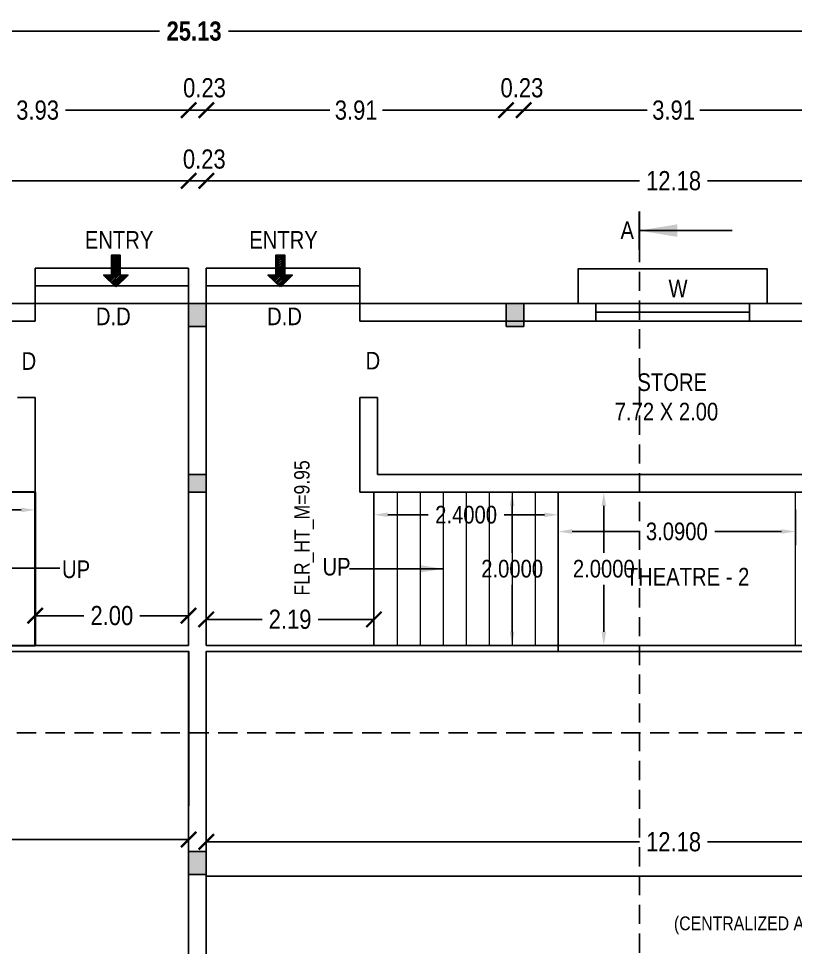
# Model space of a CAD drawing. Header units: metres. Extents: x 484 to 18344, y 10 to 2071.
# Drawn here: x 1580.84 to 1590.96, y 60.5 to 72.6 of the extents above; entities that cross this region are included whole.
import ezdxf
from ezdxf.enums import TextEntityAlignment as Align
from ezdxf.lldxf.tags import DXFTag

# ---------------------------------------------------------------- set-up
doc = ezdxf.new("R2010")
doc.units = ezdxf.units.M
doc.header["$MEASUREMENT"] = 0
doc.linetypes.add('HIDDEN', pattern=[0.375, 0.25, -0.125])
for name, color, linetype in [('0 @ 1 (1)', 7, 'Continuous'), ('0 @ 1 (2)', 7, 'Continuous'), ('BLK_1_FLR_0_CARPET_AREA', 10, 'Continuous'), ('BLK_1_FLR_0_STAIR_1', 1, 'Continuous'), ('BLK_1_FLR_0_STAIR_2', 1, 'Continuous')]:
    doc.layers.add(name, color=color, linetype=linetype)
doc.layers.add('BLK_1_FLR_0_BLT_UP_AREA', color=1, linetype='Continuous', plot=False)
for name, color, linetype, lineweight in [('BLK_1_FLR_0_STAIR_1_FLIGHT_2', 1, 'Continuous', 0), ('BLK_1_FLR_0_STAIR_2_FLIGHT_1', 1, 'Continuous', 0), ('BLK_1_FLR_0_STAIR_2_LANDING_2', 7, 'Continuous', 0)]:
    doc.layers.add(name, color=color, linetype=linetype, lineweight=lineweight)
doc.styles.add('2', font='swissc.ttf', dxfattribs={"height": 0.23})
doc.styles.add('CODE', font='swissc.ttf', dxfattribs={"height": 0.25})
doc.styles.get("Standard").update_dxf_attribs({"font": 'swissc.ttf', "height": 0.23})
tags = doc.linetypes.add('00$1$HIDDEN', pattern=[0.375, 0.25, -0.125]).pattern_tags.tags
tags[6:7] = [DXFTag(74, 4), DXFTag(75, 0), DXFTag(340, '0'), DXFTag(46, 1.0), DXFTag(50, 0.0), DXFTag(44, 0.0), DXFTag(45, 0.0)]
tags[4:5] = [DXFTag(74, 4), DXFTag(75, 0), DXFTag(340, '0'), DXFTag(46, 1.0), DXFTag(50, 0.0), DXFTag(44, 0.0), DXFTag(45, 0.0)]
doc.dimstyles.new('OUTER', dxfattribs={"dimscale": 0, "dimtxt": 0.3, "dimasz": 0.18, "dimexe": 0.18, "dimexo": 0.0625, "dimgap": 0.09, "dimtad": 0, "dimzin": 0, "dimdsep": 46, "dimtxsty": 'CODE', "dimcen": 0.09, "dimse1": 1, "dimse2": 1, "dimclrd": 8, "dimclrt": 1, "dimadec": 0, "dimazin": 0, "dimtfac": 1, "dimtofl": 0, "dimtmove": 0, "dimatfit": 3, "dimfxl": 0, "dimtolj": 1, "dimtzin": 0, "dimarcsym": 0})
doc.dimstyles.new('STANDARD$0', dxfattribs={"dimtxt": 7, "dimasz": 3, "dimexe": 3, "dimexo": 1, "dimgap": 1.5, "dimtad": 1, "dimdec": 1, "dimzin": 1, "dimdsep": 46, "dimlunit": 4, "dimtxsty": 'Standard', "dimblk": 'OBLIQUE', "dimcen": 0.09375, "dimdle": 1, "dimclrd": 8, "dimclre": 8, "dimclrt": 7, "dimadec": 1, "dimazin": 0, "dimtfac": 1, "dimtdec": 1, "dimtix": 1, "dimtmove": 2, "dimatfit": 3, "dimldrblk": 'ARCHTICK', "dimfxl": 0, "dimfrac": 2, "dimtolj": 1, "dimtzin": 0, "dimarcsym": 0})

# ---------------------------------------------------------------- blocks, each defined once
blk = doc.blocks.new('_ArchTick')
at = {"const_width": 0.15}
blk.add_lwpolyline([(-0.5, -0.5), (0.5, 0.5)], dxfattribs=at)
blk = doc.blocks.new('*D138')
at = {"color": 0, "lineweight": -2}
for p, q in [((1581.053, 64.82), (1581.689, 64.82)), ((1583.053, 64.82), (1582.417, 64.82))]:
    blk.add_line(p, q, dxfattribs=at)
at = {"color": 0, "lineweight": -2, "xscale": 0.2, "yscale": 0.2, "zscale": 0.2, "rotation": 180}
blk.add_blockref('_ArchTick', (1581.053, 64.82), dxfattribs=at)
at = {"color": 0, "lineweight": -2, "xscale": 0.2, "yscale": 0.2, "zscale": 0.2}
blk.add_blockref('_ArchTick', (1583.053, 64.82), dxfattribs=at)
at = {"color": 0, "lineweight": -2, "insert": (1582.053, 64.82), "char_height": 0.25, "attachment_point": 5, "style": 'CODE'}
blk.add_mtext('\\A1;2.00', dxfattribs=at)
blk = doc.blocks.new('*D140')
at = {"color": 0, "lineweight": -2}
for p, q in [((1583.283, 61.872), (1588.928, 61.872)), ((1595.459, 61.872), (1589.813, 61.872))]:
    blk.add_line(p, q, dxfattribs=at)
at = {"color": 0, "lineweight": -2, "xscale": 0.2, "yscale": 0.2, "zscale": 0.2, "rotation": 180}
blk.add_blockref('_ArchTick', (1583.283, 61.872), dxfattribs=at)
at = {"color": 0, "lineweight": -2, "xscale": 0.2, "yscale": 0.2, "zscale": 0.2}
blk.add_blockref('_ArchTick', (1595.459, 61.872), dxfattribs=at)
at = {"color": 0, "lineweight": -2, "insert": (1589.371, 61.872), "char_height": 0.25, "attachment_point": 5, "style": 'CODE'}
blk.add_mtext('\\A1;12.18', dxfattribs=at)
blk = doc.blocks.new('*D141')
at = {"color": 0, "lineweight": -2}
for p, q in [((1570.789, 61.903), (1576.477, 61.903)), ((1583.053, 61.903), (1577.365, 61.903))]:
    blk.add_line(p, q, dxfattribs=at)
at = {"color": 0, "lineweight": -2, "xscale": 0.2, "yscale": 0.2, "zscale": 0.2, "rotation": 180}
blk.add_blockref('_ArchTick', (1570.789, 61.903), dxfattribs=at)
at = {"color": 0, "lineweight": -2, "xscale": 0.2, "yscale": 0.2, "zscale": 0.2}
blk.add_blockref('_ArchTick', (1583.053, 61.903), dxfattribs=at)
at = {"color": 0, "lineweight": -2, "insert": (1576.921, 61.903), "char_height": 0.25, "attachment_point": 5, "style": 'CODE'}
blk.add_mtext('\\A1;12.26', dxfattribs=at)
blk = doc.blocks.new('*D239')
at = {"color": 0, "lineweight": -2}
for p, q in [((1583.283, 64.772), (1584.011, 64.772)), ((1585.468, 64.772), (1584.74, 64.772))]:
    blk.add_line(p, q, dxfattribs=at)
at = {"color": 0, "lineweight": -2, "xscale": 0.2, "yscale": 0.2, "zscale": 0.2, "rotation": 180}
blk.add_blockref('_ArchTick', (1583.283, 64.772), dxfattribs=at)
at = {"color": 0, "lineweight": -2, "xscale": 0.2, "yscale": 0.2, "zscale": 0.2}
blk.add_blockref('_ArchTick', (1585.468, 64.772), dxfattribs=at)
at = {"color": 0, "lineweight": -2, "insert": (1584.375, 64.772), "char_height": 0.25, "attachment_point": 5, "style": 'CODE'}
blk.add_mtext('\\A1;2.19', dxfattribs=at)
blk = doc.blocks.new('*D41')
at = {"layer": 'BLK_1_FLR_0_STAIR_2_FLIGHT_1', "color": 0, "linetype": 'Continuous', "lineweight": -2}
for p, q in [((1587.33, 66.431), (1587.448, 66.431)), ((1587.268, 66.251), (1587.268, 65.639)), ((1587.268, 64.611), (1587.268, 65.222)), ((1587.33, 64.431), (1587.448, 64.431))]:
    blk.add_line(p, q, dxfattribs=at)
at = {"layer": 'BLK_1_FLR_0_STAIR_2_FLIGHT_1', "color": 0, "linetype": 'Continuous'}
for points in [[(1587.238, 66.251), (1587.298, 66.251), (1587.268, 66.431)], [(1587.238, 64.611), (1587.298, 64.611), (1587.268, 64.431)]]:
    blk.add_solid(points, dxfattribs=at)
at = {"layer": 'BLK_1_FLR_0_STAIR_2_FLIGHT_1', "color": 0, "linetype": 'Continuous', "insert": (1587.268, 65.431), "char_height": 0.23, "attachment_point": 5}
blk.add_mtext('\\A1;2.0000', dxfattribs=at)
blk = doc.blocks.new('*D116')
at = {"color": 0, "lineweight": -2}
for p, q in [((1570.789, 70.488), (1576.477, 70.488)), ((1583.053, 70.488), (1577.365, 70.488))]:
    blk.add_line(p, q, dxfattribs=at)
at = {"color": 0, "lineweight": -2, "xscale": 0.2, "yscale": 0.2, "zscale": 0.2, "rotation": 180}
blk.add_blockref('_ArchTick', (1570.789, 70.488), dxfattribs=at)
at = {"color": 0, "lineweight": -2, "xscale": 0.2, "yscale": 0.2, "zscale": 0.2}
blk.add_blockref('_ArchTick', (1583.053, 70.488), dxfattribs=at)
at = {"color": 0, "lineweight": -2, "insert": (1576.921, 70.488), "char_height": 0.25, "attachment_point": 5, "style": 'CODE'}
blk.add_mtext('\\A1;12.26', dxfattribs=at)
blk = doc.blocks.new('*D117')
at = {"color": 0, "lineweight": -2}
blk.add_line((1583.053, 70.488), (1583.283, 70.488), dxfattribs=at)
at = {"color": 0, "lineweight": -2, "xscale": 0.2, "yscale": 0.2, "zscale": 0.2, "rotation": 180}
blk.add_blockref('_ArchTick', (1583.053, 70.488), dxfattribs=at)
at = {"color": 0, "lineweight": -2, "xscale": 0.2, "yscale": 0.2, "zscale": 0.2}
blk.add_blockref('_ArchTick', (1583.283, 70.488), dxfattribs=at)
at = {"color": 0, "lineweight": -2, "insert": (1583.257, 70.77), "char_height": 0.25, "attachment_point": 5, "style": 'CODE'}
blk.add_mtext('\\A1;0.23', dxfattribs=at)
blk = doc.blocks.new('*D118')
at = {"color": 0, "lineweight": -2}
for p, q in [((1583.283, 70.488), (1588.928, 70.488)), ((1595.459, 70.488), (1589.813, 70.488))]:
    blk.add_line(p, q, dxfattribs=at)
at = {"color": 0, "lineweight": -2, "xscale": 0.2, "yscale": 0.2, "zscale": 0.2, "rotation": 180}
blk.add_blockref('_ArchTick', (1583.283, 70.488), dxfattribs=at)
at = {"color": 0, "lineweight": -2, "xscale": 0.2, "yscale": 0.2, "zscale": 0.2}
blk.add_blockref('_ArchTick', (1595.459, 70.488), dxfattribs=at)
at = {"color": 0, "lineweight": -2, "insert": (1589.371, 70.488), "char_height": 0.25, "attachment_point": 5, "style": 'CODE'}
blk.add_mtext('\\A1;12.18', dxfattribs=at)
blk = doc.blocks.new('*D125')
at = {"color": 0, "lineweight": -2}
for p, q in [((1579.118, 71.408), (1580.72, 71.408)), ((1583.053, 71.408), (1581.451, 71.408))]:
    blk.add_line(p, q, dxfattribs=at)
at = {"color": 0, "lineweight": -2, "xscale": 0.2, "yscale": 0.2, "zscale": 0.2, "rotation": 180}
blk.add_blockref('_ArchTick', (1579.118, 71.408), dxfattribs=at)
at = {"color": 0, "lineweight": -2, "xscale": 0.2, "yscale": 0.2, "zscale": 0.2}
blk.add_blockref('_ArchTick', (1583.053, 71.408), dxfattribs=at)
at = {"color": 0, "lineweight": -2, "insert": (1581.086, 71.408), "char_height": 0.25, "attachment_point": 5, "style": 'CODE'}
blk.add_mtext('\\A1;3.93', dxfattribs=at)
blk = doc.blocks.new('*D126')
at = {"color": 0, "lineweight": -2}
blk.add_line((1583.053, 71.408), (1583.283, 71.408), dxfattribs=at)
at = {"color": 0, "lineweight": -2, "xscale": 0.2, "yscale": 0.2, "zscale": 0.2, "rotation": 180}
blk.add_blockref('_ArchTick', (1583.053, 71.408), dxfattribs=at)
at = {"color": 0, "lineweight": -2, "xscale": 0.2, "yscale": 0.2, "zscale": 0.2}
blk.add_blockref('_ArchTick', (1583.283, 71.408), dxfattribs=at)
at = {"color": 0, "lineweight": -2, "insert": (1583.26, 71.699), "char_height": 0.25, "attachment_point": 5, "style": 'CODE'}
blk.add_mtext('\\A1;0.23', dxfattribs=at)
blk = doc.blocks.new('*D127')
at = {"color": 0, "lineweight": -2}
for p, q in [((1583.283, 71.408), (1584.893, 71.408)), ((1587.188, 71.408), (1585.579, 71.408))]:
    blk.add_line(p, q, dxfattribs=at)
at = {"color": 0, "lineweight": -2, "xscale": 0.2, "yscale": 0.2, "zscale": 0.2, "rotation": 180}
blk.add_blockref('_ArchTick', (1583.283, 71.408), dxfattribs=at)
at = {"color": 0, "lineweight": -2, "xscale": 0.2, "yscale": 0.2, "zscale": 0.2}
blk.add_blockref('_ArchTick', (1587.188, 71.408), dxfattribs=at)
at = {"color": 0, "lineweight": -2, "insert": (1585.236, 71.408), "char_height": 0.25, "attachment_point": 5, "style": 'CODE'}
blk.add_mtext('\\A1;3.91', dxfattribs=at)
blk = doc.blocks.new('*D128')
at = {"color": 0, "lineweight": -2}
blk.add_line((1587.188, 71.408), (1587.418, 71.408), dxfattribs=at)
at = {"color": 0, "lineweight": -2, "xscale": 0.2, "yscale": 0.2, "zscale": 0.2, "rotation": 180}
blk.add_blockref('_ArchTick', (1587.188, 71.408), dxfattribs=at)
at = {"color": 0, "lineweight": -2, "xscale": 0.2, "yscale": 0.2, "zscale": 0.2}
blk.add_blockref('_ArchTick', (1587.418, 71.408), dxfattribs=at)
at = {"color": 0, "lineweight": -2, "insert": (1587.395, 71.699), "char_height": 0.25, "attachment_point": 5, "style": 'CODE'}
blk.add_mtext('\\A1;0.23', dxfattribs=at)
blk = doc.blocks.new('*D129')
at = {"color": 0, "lineweight": -2}
for p, q in [((1587.418, 71.408), (1589.028, 71.408)), ((1591.323, 71.408), (1589.714, 71.408))]:
    blk.add_line(p, q, dxfattribs=at)
at = {"color": 0, "lineweight": -2, "xscale": 0.2, "yscale": 0.2, "zscale": 0.2, "rotation": 180}
blk.add_blockref('_ArchTick', (1587.418, 71.408), dxfattribs=at)
at = {"color": 0, "lineweight": -2, "xscale": 0.2, "yscale": 0.2, "zscale": 0.2}
blk.add_blockref('_ArchTick', (1591.323, 71.408), dxfattribs=at)
at = {"color": 0, "lineweight": -2, "insert": (1589.371, 71.408), "char_height": 0.25, "attachment_point": 5, "style": 'CODE'}
blk.add_mtext('\\A1;3.91', dxfattribs=at)
blk = doc.blocks.new('*D99')
at = {"color": 0, "lineweight": -2}
for p, q in [((1570.559, 72.438), (1582.673, 72.438)), ((1595.689, 72.438), (1583.574, 72.438))]:
    blk.add_line(p, q, dxfattribs=at)
at = {"color": 0, "lineweight": -2, "xscale": 0.2, "yscale": 0.2, "zscale": 0.2, "rotation": 180}
blk.add_blockref('_ArchTick', (1570.559, 72.438), dxfattribs=at)
at = {"color": 0, "lineweight": -2, "xscale": 0.2, "yscale": 0.2, "zscale": 0.2}
blk.add_blockref('_ArchTick', (1595.689, 72.438), dxfattribs=at)
at = {"color": 0, "lineweight": -2, "insert": (1583.124, 72.438), "char_height": 0.25, "attachment_point": 5, "style": 'CODE'}
blk.add_mtext('\\A1;{\\fSwis721 Cn BT|b1|i0|c0|p34;25.13}', dxfattribs=at)
blk = doc.blocks.new('*D49')
at = {"layer": 'BLK_1_FLR_0_STAIR_1_FLIGHT_2', "color": 0, "linetype": 'Continuous', "lineweight": -2}
for p, q in [((1578.353, 66.192), (1578.353, 66.018)), ((1581.053, 66.192), (1581.053, 66.018))]:
    blk.add_line(p, q, dxfattribs=at)
at = {"layer": 'BLK_1_FLR_0_STAIR_1_FLIGHT_2', "color": 0, "lineweight": -2}
for p, q in [((1578.533, 66.198), (1579.208, 66.198)), ((1580.873, 66.198), (1580.198, 66.198))]:
    blk.add_line(p, q, dxfattribs=at)
at = {"layer": 'BLK_1_FLR_0_STAIR_1_FLIGHT_2', "color": 0, "linetype": 'Continuous'}
for points in [[(1578.533, 66.228), (1578.533, 66.168), (1578.353, 66.198)], [(1580.873, 66.228), (1580.873, 66.168), (1581.053, 66.198)]]:
    blk.add_solid(points, dxfattribs=at)
at = {"layer": 'BLK_1_FLR_0_STAIR_1_FLIGHT_2', "color": 0, "linetype": 'Continuous', "insert": (1579.703, 66.198), "char_height": 0.23, "attachment_point": 5}
blk.add_mtext('\\A1;2.7000', dxfattribs=at)
blk = doc.blocks.new('*D51')
at = {"layer": 'BLK_1_FLR_0_STAIR_2_FLIGHT_1', "color": 0, "linetype": 'Continuous', "lineweight": -2}
for p, q in [((1585.468, 66.174), (1585.468, 65.955)), ((1587.868, 66.174), (1587.868, 65.955))]:
    blk.add_line(p, q, dxfattribs=at)
at = {"layer": 'BLK_1_FLR_0_STAIR_2_FLIGHT_1', "color": 0, "lineweight": -2}
for p, q in [((1585.648, 66.135), (1586.173, 66.135)), ((1587.688, 66.135), (1587.163, 66.135))]:
    blk.add_line(p, q, dxfattribs=at)
at = {"layer": 'BLK_1_FLR_0_STAIR_2_FLIGHT_1', "color": 0, "linetype": 'Continuous'}
for points in [[(1585.648, 66.165), (1585.648, 66.105), (1585.468, 66.135)], [(1587.688, 66.165), (1587.688, 66.105), (1587.868, 66.135)]]:
    blk.add_solid(points, dxfattribs=at)
at = {"layer": 'BLK_1_FLR_0_STAIR_2_FLIGHT_1', "color": 0, "linetype": 'Continuous', "insert": (1586.668, 66.135), "char_height": 0.23, "attachment_point": 5}
blk.add_mtext('\\A1;2.4000', dxfattribs=at)
blk = doc.blocks.new('*D59')
at = {"layer": 'BLK_1_FLR_0_STAIR_2_LANDING_2', "color": 0, "linetype": 'Continuous', "lineweight": -2}
for p, q in [((1587.868, 66.205), (1587.868, 65.737)), ((1590.958, 66.205), (1590.958, 65.737))]:
    blk.add_line(p, q, dxfattribs=at)
at = {"layer": 'BLK_1_FLR_0_STAIR_2_LANDING_2', "color": 0, "lineweight": -2}
for p, q in [((1588.048, 65.917), (1588.917, 65.917)), ((1590.778, 65.917), (1589.909, 65.917))]:
    blk.add_line(p, q, dxfattribs=at)
at = {"layer": 'BLK_1_FLR_0_STAIR_2_LANDING_2', "color": 0, "linetype": 'Continuous'}
for points in [[(1588.048, 65.947), (1588.048, 65.887), (1587.868, 65.917)], [(1590.778, 65.947), (1590.778, 65.887), (1590.958, 65.917)]]:
    blk.add_solid(points, dxfattribs=at)
at = {"layer": 'BLK_1_FLR_0_STAIR_2_LANDING_2', "color": 0, "linetype": 'Continuous', "insert": (1589.413, 65.917), "char_height": 0.23, "attachment_point": 5}
blk.add_mtext('\\A1;3.0900', dxfattribs=at)
blk = doc.blocks.new('*D60')
at = {"layer": 'BLK_1_FLR_0_STAIR_2_LANDING_2', "color": 0, "linetype": 'Continuous', "lineweight": -2}
for p, q in [((1588.408, 66.431), (1588.282, 66.431)), ((1588.408, 64.431), (1588.282, 64.431))]:
    blk.add_line(p, q, dxfattribs=at)
at = {"layer": 'BLK_1_FLR_0_STAIR_2_LANDING_2', "color": 0, "lineweight": -2}
for p, q in [((1588.462, 66.251), (1588.462, 65.639)), ((1588.462, 64.611), (1588.462, 65.222))]:
    blk.add_line(p, q, dxfattribs=at)
at = {"layer": 'BLK_1_FLR_0_STAIR_2_LANDING_2', "color": 0, "linetype": 'Continuous'}
for points in [[(1588.432, 66.251), (1588.492, 66.251), (1588.462, 66.431)], [(1588.432, 64.611), (1588.492, 64.611), (1588.462, 64.431)]]:
    blk.add_solid(points, dxfattribs=at)
at = {"layer": 'BLK_1_FLR_0_STAIR_2_LANDING_2', "color": 0, "linetype": 'Continuous', "insert": (1588.462, 65.431), "char_height": 0.23, "attachment_point": 5}
blk.add_mtext('\\A1;2.0000', dxfattribs=at)

msp = doc.modelspace()

# ---------------------------------------------------------------- hatches: boundary and pattern name
at = {"lineweight": 30}
h = msp.add_hatch(dxfattribs=at)
h.set_pattern_fill('ANSI31', color=256, scale=0.168926, style=0)
h.set_pattern_definition([(45, (-1120.220474, 426.87283), (-0.01493108434, 0.01493108434), [])])
h.paths.add_polyline_path([(1582.10613, 69.10449), (1581.94848, 69.25947), (1582.05343, 69.25947), (1582.05343, 69.51916), (1582.15882, 69.51916), (1582.15882, 69.25947), (1582.26111, 69.25947)])
h = msp.add_hatch(dxfattribs=at)
h.set_pattern_fill('ANSI31', color=256, scale=0.168926, style=0)
h.set_pattern_definition([(45, (-1118.078563, 426.87283), (-0.01493108434, 0.01493108434), [])])
h.paths.add_polyline_path([(1584.24804, 69.10449), (1584.09039, 69.25947), (1584.19534, 69.25947), (1584.19534, 69.51916), (1584.30073, 69.51916), (1584.30073, 69.25947), (1584.40302, 69.25947)])
for points in [[(1583.05294, 68.59069), (1583.28294, 68.59069), (1583.28294, 68.89069), (1583.05294, 68.89069)], [(1587.18816, 68.59069), (1587.41816, 68.59069), (1587.41816, 68.89069), (1587.18816, 68.89069)], [(1583.05294, 66.43069), (1583.28294, 66.43069), (1583.28294, 66.66069), (1583.05294, 66.66069)], [(1583.05294, 61.44566), (1583.28294, 61.44566), (1583.28294, 61.74566), (1583.05294, 61.74566)]]:
    msp.add_hatch(color=256).paths.add_polyline_path(points)

# ---------------------------------------------------------------- linework, layer by layer
msp.add_line((1588.92761, 69.58702), (1588.92761, 70.0897), dxfattribs=at)
at = {"linetype": 'HIDDEN'}
for p, q in [((1588.92761, 70.0521), (1588.92761, 43.69748)), ((1568.43994, 63.29244), (1597.74191, 63.29244))]:
    msp.add_line(p, q, dxfattribs=at)
at = {"lineweight": -2}
for p, q in [((1581.05294, 69.35069), (1583.05294, 69.35069)), ((1581.05294, 68.89069), (1581.05294, 69.35069)), ((1583.05294, 68.89069), (1583.05294, 69.35069)), ((1583.28294, 69.35069), (1585.28294, 69.35069)), ((1583.28294, 68.89069), (1583.28294, 69.35069)), ((1585.28294, 68.89069), (1585.28294, 69.35069)), ((1581.05294, 69.12069), (1583.05294, 69.12069)), ((1583.28294, 69.12069), (1585.28294, 69.12069)), ((1581.05294, 68.89069), (1583.05294, 68.89069)), ((1583.28294, 68.89069), (1585.28294, 68.89069)), ((1588.35866, 68.66069), (1588.35866, 68.89069)), ((1590.35866, 68.66069), (1590.35866, 68.89069)), ((1588.35866, 68.77569), (1590.35866, 68.77569))]:
    msp.add_line(p, q, dxfattribs=at)
at = {"ltscale": 0.5}
for p, q in [((1572.78888, 68.89069), (1581.05294, 68.89069)), ((1581.05294, 68.66069), (1581.05294, 68.89069)), ((1583.05294, 64.43017), (1583.05294, 68.89069)), ((1583.05294, 68.89069), (1583.28294, 68.89069)), ((1583.28294, 64.43017), (1583.28294, 68.89069)), ((1585.28294, 68.89069), (1593.45862, 68.89069)), ((1585.28294, 68.66069), (1585.28294, 68.89069)), ((1581.05294, 68.66069), (1572.78888, 68.66069)), ((1585.28294, 68.66069), (1593.45862, 68.66069)), ((1580.82294, 67.66231), (1581.05294, 67.66231)), ((1581.05294, 66.43069), (1581.05294, 67.66231)), ((1585.51294, 67.66231), (1585.28294, 67.66231)), ((1585.28294, 66.43069), (1585.28294, 67.66231)), ((1585.51294, 66.66069), (1585.51294, 67.66231)), ((1593.22862, 66.66069), (1585.51294, 66.66069)), ((1572.78888, 66.43069), (1581.05294, 66.43069)), ((1593.45862, 66.43069), (1585.28294, 66.43069)), ((1583.05294, 64.43017), (1578.35294, 64.43069)), ((1587.86794, 64.43069), (1587.86794, 64.35569)), ((1583.05294, 64.35517), (1578.35294, 64.35569)), ((1583.05294, 52.3255), (1583.05294, 64.35517)), ((1583.28294, 64.35517), (1587.86794, 64.35569)), ((1583.28294, 52.3255), (1583.28294, 64.35517))]:
    msp.add_line(p, q, dxfattribs=at)
msp.add_line((1583.28294, 64.43017), (1587.86794, 64.43017))
at = {"linetype": '00$1$HIDDEN'}
msp.add_line((1595.45862, 61.42555), (1583.28294, 61.42555), dxfattribs=at)
at = {"linetype": 'Continuous', "lineweight": 30}
for points in [[(1582.10613, 69.10449), (1581.94848, 69.25947), (1582.05343, 69.25947), (1582.05343, 69.51916), (1582.15882, 69.51916), (1582.15882, 69.25947), (1582.26111, 69.25947)], [(1584.24804, 69.10449), (1584.09039, 69.25947), (1584.19534, 69.25947), (1584.19534, 69.51916), (1584.30073, 69.51916), (1584.30073, 69.25947), (1584.40302, 69.25947)]]:
    msp.add_lwpolyline(points, close=True, dxfattribs=at)
at = {"linetype": '00$1$HIDDEN', "lineweight": -2, "ltscale": 0.5}
msp.add_lwpolyline([(1588.12866, 68.89069), (1590.58866, 68.89069), (1590.58866, 69.34069), (1588.12866, 69.34069)], close=True, dxfattribs=at)
for points in [[(1583.05294, 68.59069), (1583.28294, 68.59069), (1583.28294, 68.89069), (1583.05294, 68.89069)], [(1587.18816, 68.59069), (1587.41816, 68.59069), (1587.41816, 68.89069), (1587.18816, 68.89069)], [(1583.05294, 66.43069), (1583.28294, 66.43069), (1583.28294, 66.66069), (1583.05294, 66.66069)], [(1583.05294, 61.44566), (1583.28294, 61.44566), (1583.28294, 61.74566), (1583.05294, 61.74566)]]:
    msp.add_lwpolyline(points, close=True)
at = {"layer": 'BLK_1_FLR_0_BLT_UP_AREA', "color": 16}
msp.add_lwpolyline([(1570.55888, 68.89069), (1595.68862, 68.89069), (1595.68862, 44.36555), (1570.55888, 44.36555)], close=True, dxfattribs=at)
at = {"layer": 'BLK_1_FLR_0_CARPET_AREA', "elevation": 0}
msp.add_lwpolyline([(1570.78888, 57.32555), (1580.62294, 57.32555), (1580.62271, 60.32632), (1583.05346, 60.32555), (1583.0539, 64.35517), (1570.78888, 64.35517), (1570.78888, 57.32555)], close=True, dxfattribs=at)
at = {"layer": 'BLK_1_FLR_0_CARPET_AREA'}
msp.add_lwpolyline([(1595.45862, 64.35517), (1595.45862, 56.02555), (1585.71346, 56.02555), (1585.71346, 57.42555), (1583.28294, 57.42555), (1583.28294, 64.35517), (1595.45862, 64.35517)], close=True, dxfattribs=at)
at = {"layer": 'BLK_1_FLR_0_STAIR_1'}
msp.add_lwpolyline([(1581.05294, 66.43069), (1572.78888, 66.43069), (1572.78888, 64.43069), (1581.05294, 64.43069)], close=True, dxfattribs=at)
at = {"layer": 'BLK_1_FLR_0_STAIR_1_FLIGHT_2', "lineweight": 30}
msp.add_line((1581.05294, 66.43069), (1581.05294, 64.43069), dxfattribs=at)
msp.add_lwpolyline([(1581.05294, 66.43069), (1578.35294, 66.43069), (1578.35294, 64.43069), (1581.05294, 64.43069)], close=True, dxfattribs=at)
at = {"layer": 'BLK_1_FLR_0_STAIR_2'}
msp.add_lwpolyline([(1593.35862, 66.43069), (1585.46794, 66.43069), (1585.46794, 64.43017), (1593.35862, 64.43017)], close=True, dxfattribs=at)
at = {"layer": 'BLK_1_FLR_0_STAIR_2_FLIGHT_1'}
for p, q in [((1585.46794, 66.43069), (1585.46794, 64.43017)), ((1585.76794, 66.43069), (1585.76794, 64.43017)), ((1586.06794, 66.43069), (1586.06794, 64.43017)), ((1586.36794, 66.43069), (1586.36794, 64.43017)), ((1586.66794, 66.43069), (1586.66794, 64.43017)), ((1586.96794, 66.43069), (1586.96794, 64.43017)), ((1587.26794, 66.43069), (1587.26794, 64.43017)), ((1587.56794, 66.43069), (1587.56794, 64.43017)), ((1587.86794, 66.43069), (1587.86794, 64.43069))]:
    msp.add_line(p, q, dxfattribs=at)
msp.add_lwpolyline([(1587.86794, 66.43069), (1585.46794, 66.43069), (1585.46794, 64.43017), (1587.86794, 64.43017)], close=True, dxfattribs=at)
at = {"layer": 'BLK_1_FLR_0_STAIR_2_LANDING_2'}
msp.add_lwpolyline([(1590.95862, 66.43069), (1587.86794, 66.43069), (1587.86794, 64.43069), (1590.95862, 64.43069)], close=True, dxfattribs=at)

# ---------------------------------------------------------------- texts
at = {"linetype": 'ByBlock', "lineweight": 30}
msp.add_text('A', height=0.23, dxfattribs=at).set_placement((1588.7675, 69.7279), align=Align.CENTER)
at = {"linetype": '00$1$HIDDEN', "lineweight": 30, "ltscale": 1.3, "style": '2'}
for p in [(1581.70132, 69.60256), (1583.84323, 69.60256)]:
    msp.add_text('ENTRY', height=0.23, dxfattribs=at).set_placement(p)
at = {"linetype": 'ByBlock', "lineweight": 30, "style": '2'}
msp.add_text('(CENTRALIZED A/C)', height=0.18, dxfattribs=at).set_placement((1589.37597, 60.72033))
at = {"lineweight": 30, "char_height": 0.23, "style": '2'}
for s, width, insert, attachment_point in [('W', 0.1201948, (1589.30501, 68.97045), 7), ('{\\W2.066677; }D.D', 0.7106121, (1581.69392, 68.83618), 1), ('{\\W2.066677; }D.D', 0.7106121, (1583.92392, 68.83618), 1), ('{\\W1.528712; }D', 0.3741662, (1580.76529, 68.25409), 1), ('{\\W1.528712; }D', 0.3741662, (1585.24672, 68.25883), 1), ('{\\W7.65889;   } STORE\\P{\\W9.97657;  }7.72 X 2.00', 4.3822775, (1587.14276, 67.97838), 1), ('{\\W0.439497; }UP', 0.3741662, (1581.40423, 65.5401), 1), ('{\\W0.439497; }UP', 0.3741662, (1584.79748, 65.57361), 1), ('\\A1;{\\W0.354922; }THEATRE{\\A0; - 2}', 1.5635551, (1588.72075, 65.44319), 1)]:
    msp.add_mtext_dynamic_manual_height_columns(s, width=width, gutter_width=1.15, heights=[0], dxfattribs=dict(at, insert=insert, attachment_point=attachment_point))
at = {"layer": 'BLK_1_FLR_0_STAIR_2', "insert": (1584.42849, 65.96339, -0.03983), "char_height": 0.2, "width": 2.4, "attachment_point": 2, "rotation": 90}
msp.add_mtext('FLR_HT_M=9.95', dxfattribs=at)

# ---------------------------------------------------------------- dimensions: what is measured, and where the dimension line sits
at = {"layer": '0 @ 1 (2)', "lineweight": -2}
dim = msp.add_linear_dim(base=(1595.68862, 72.43826), p1=(1570.55888, 68.89069), p2=(1595.68862, 68.89069), text='{\\fSwis721 Cn BT|b1|i0|c0|p34;<>}', dimstyle='OUTER', override={"dimscale": 1, "dimtxt": 0.25, "dimasz": 0.2, "dimblk": 'ArchTick', "dimclrd": 0, "dimclrt": 0, "dimtix": 0, "dimtofl": 0, "dimtmove": 0, "dimatfit": 3, "dimfxl": 6}, dxfattribs=at)
dim.commit()
dim.dimension.update_dxf_attribs({"geometry": '*D99', "text_midpoint": (1583.12375, 72.43826)})
for base, p1, p2, picture, middle in [((1583.28294, 71.40788), (1583.05294, 68.89069), (1583.28294, 68.89069), '*D126', (1583.25959, 71.69925)), ((1587.41816, 71.40788), (1587.18816, 68.89069), (1587.41816, 68.89069), '*D128', (1587.39482, 71.69925)), ((1583.28294, 70.48815), (1583.05294, 68.05615), (1583.28294, 68.01448), '*D117', (1583.25707, 70.76955))]:
    dim = msp.add_linear_dim(base=base, p1=p1, p2=p2, dimstyle='OUTER', override={"dimscale": 1, "dimtxt": 0.25, "dimasz": 0.2, "dimblk": 'ArchTick', "dimclrd": 0, "dimclrt": 0, "dimtix": 0, "dimtofl": 0, "dimtmove": 1, "dimatfit": 3, "dimfxl": 6}, dxfattribs=at)
    dim.commit()
    dim.dimension.update_dxf_attribs({"geometry": picture, "text_midpoint": middle, "dimtype": 128})
for base, p1, p2, override, picture, middle in [((1583.05294, 71.40788), (1579.11825, 68.89069), (1583.05294, 68.89069), {"dimscale": 1, "dimtxt": 0.25, "dimasz": 0.2, "dimblk": 'ArchTick', "dimclrd": 0, "dimclrt": 0, "dimtix": 0, "dimtofl": 0, "dimtmove": 1, "dimatfit": 3, "dimfxl": 6}, '*D125', (1581.0856, 71.40788)), ((1587.18816, 71.40788), (1583.28294, 68.89069), (1587.18816, 68.89069), {"dimscale": 1, "dimtxt": 0.25, "dimasz": 0.2, "dimblk": 'ArchTick', "dimclrd": 0, "dimclrt": 0, "dimtix": 0, "dimtofl": 0, "dimtmove": 1, "dimatfit": 3, "dimfxl": 6}, '*D127', (1585.23555, 71.40788)), ((1591.32339, 71.40788), (1587.41816, 68.89069), (1591.32339, 68.89069), {"dimscale": 1, "dimtxt": 0.25, "dimasz": 0.2, "dimblk": 'ArchTick', "dimclrd": 0, "dimclrt": 0, "dimtix": 0, "dimtofl": 0, "dimtmove": 1, "dimatfit": 3, "dimfxl": 6}, '*D129', (1589.37078, 71.40788)), ((1583.05294, 70.48815), (1570.78888, 68.01428), (1583.05294, 68.05615), {"dimscale": 1, "dimtxt": 0.25, "dimasz": 0.2, "dimblk": 'ArchTick', "dimclrd": 0, "dimclrt": 0, "dimtix": 0, "dimtofl": 0, "dimtmove": 1, "dimatfit": 3, "dimfxl": 6}, '*D116', (1576.92091, 70.48815)), ((1595.45862, 70.48815), (1583.28294, 68.01448), (1595.45862, 68.08725), {"dimscale": 1, "dimtxt": 0.25, "dimasz": 0.2, "dimblk": 'ArchTick', "dimclrd": 0, "dimclrt": 0, "dimtix": 0, "dimtofl": 0, "dimtmove": 1, "dimatfit": 3, "dimfxl": 6}, '*D118', (1589.37078, 70.48815)), ((1583.05294, 64.81958), (1581.05294, 64.73496), (1583.05294, 64.73496), {"dimscale": 1, "dimtxt": 0.25, "dimasz": 0.2, "dimblk": 'ArchTick', "dimclrd": 0, "dimclrt": 0, "dimtix": 0, "dimtofl": 0, "dimtmove": 0, "dimatfit": 3, "dimfxl": 6}, '*D138', (1582.05294, 64.81958)), ((1583.2829388762, 64.7720065703), (1585.4679388762, 64.7720065703), (1583.2829388762, 64.7720065703), {"dimscale": 1, "dimtxt": 0.25, "dimasz": 0.2, "dimblk": 'ArchTick', "dimclrd": 0, "dimclrt": 0, "dimtix": 0, "dimtofl": 0, "dimtmove": 0, "dimatfit": 3, "dimfxl": 6}, '*D239', (1584.3754388762, 64.7720065703)), ((1595.45862, 61.872), (1583.28294, 63.43315), (1595.45862, 63.43315), {"dimscale": 1, "dimtxt": 0.25, "dimasz": 0.2, "dimblk": 'ArchTick', "dimclrd": 0, "dimclrt": 0, "dimtix": 0, "dimtofl": 0, "dimtmove": 0, "dimatfit": 3, "dimfxl": 6}, '*D140', (1589.37078, 61.872)), ((1583.05294, 61.90301), (1570.78888, 61.44566), (1583.05294, 61.44566), {"dimscale": 1, "dimtxt": 0.25, "dimasz": 0.2, "dimblk": 'ArchTick', "dimclrd": 0, "dimclrt": 0, "dimtix": 0, "dimtofl": 0, "dimtmove": 0, "dimatfit": 3, "dimfxl": 6}, '*D141', (1576.92091, 61.90301))]:
    dim = msp.add_linear_dim(base=base, p1=p1, p2=p2, dimstyle='OUTER', override=override, dxfattribs=at)
    dim.commit()
    dim.dimension.update_dxf_attribs({"geometry": picture, "text_midpoint": middle})
at = {"layer": 'BLK_1_FLR_0_STAIR_1_FLIGHT_2', "color": 1, "linetype": 'Continuous'}
dim = msp.add_linear_dim(base=(1581.05294, 66.19845), p1=(1578.35294, 66.25419), p2=(1581.05294, 66.25419), dimstyle='STANDARD$0', override={"dimtxt": 0.18, "dimasz": 0.18, "dimexe": 0.18, "dimexo": 0.0625, "dimgap": 0.09, "dimtad": 0, "dimtih": 1, "dimtoh": 1, "dimdec": 4, "dimzin": 0, "dimlunit": 2, "dimpost": '', "dimcen": 0.09, "dimdle": 0, "dimclrd": 0, "dimclre": 0, "dimclrt": 0, "dimadec": 0, "dimtdec": 4, "dimtix": 0, "dimtofl": 0, "dimtmove": 1, "dimfxl": 5, "dimfrac": 0}, dxfattribs=at)
dim.commit()
dim.dimension.update_dxf_attribs({"geometry": '*D49', "text_midpoint": (1579.70294, 66.19845)})
at = {"layer": 'BLK_1_FLR_0_STAIR_2_FLIGHT_1', "color": 2, "linetype": 'Continuous'}
dim = msp.add_linear_dim(base=(1587.26794, 66.43069), p1=(1587.26794, 64.43069), p2=(1587.26794, 66.43069), angle=90, dimstyle='STANDARD$0', override={"dimtxt": 0.18, "dimasz": 0.18, "dimexe": 0.18, "dimexo": 0.0625, "dimgap": 0.09, "dimtad": 0, "dimtih": 1, "dimtoh": 1, "dimdec": 4, "dimzin": 0, "dimlunit": 2, "dimpost": '', "dimcen": 0.09, "dimdle": 0, "dimclrd": 0, "dimclre": 0, "dimclrt": 0, "dimadec": 0, "dimtdec": 4, "dimtix": 0, "dimtofl": 0, "dimtmove": 0, "dimfrac": 0}, dxfattribs=at)
dim.commit()
dim.dimension.update_dxf_attribs({"geometry": '*D41', "text_midpoint": (1587.26794, 65.43069)})
at = {"layer": 'BLK_1_FLR_0_STAIR_2_FLIGHT_1', "color": 1, "linetype": 'Continuous'}
dim = msp.add_linear_dim(base=(1587.86794, 66.13468), p1=(1585.46794, 66.23693), p2=(1587.86794, 66.23693), dimstyle='STANDARD$0', override={"dimtxt": 0.18, "dimasz": 0.18, "dimexe": 0.18, "dimexo": 0.0625, "dimgap": 0.09, "dimtad": 0, "dimtih": 1, "dimtoh": 1, "dimdec": 4, "dimzin": 0, "dimlunit": 2, "dimpost": '', "dimcen": 0.09, "dimdle": 0, "dimclrd": 0, "dimclre": 0, "dimclrt": 0, "dimadec": 0, "dimtdec": 4, "dimtix": 0, "dimtofl": 0, "dimtmove": 1, "dimfxl": 5, "dimfrac": 0}, dxfattribs=at)
dim.commit()
dim.dimension.update_dxf_attribs({"geometry": '*D51', "text_midpoint": (1586.66794, 66.13468)})
at = {"layer": 'BLK_1_FLR_0_STAIR_2_LANDING_2', "color": 1, "linetype": 'Continuous'}
dim = msp.add_linear_dim(base=(1588.46183, 64.43069), p1=(1588.47089, 66.43067), p2=(1588.47089, 64.43069), angle=90, dimstyle='STANDARD$0', override={"dimtxt": 1, "dimasz": 0.18, "dimexe": 0.18, "dimexo": 0.0625, "dimgap": 0.09, "dimtad": 0, "dimtih": 1, "dimtoh": 1, "dimdec": 4, "dimzin": 0, "dimlunit": 2, "dimpost": '', "dimcen": 0.09, "dimdle": 0, "dimclrd": 0, "dimclre": 0, "dimclrt": 0, "dimadec": 0, "dimtdec": 4, "dimtix": 0, "dimtofl": 0, "dimtmove": 1, "dimfxl": 5, "dimfrac": 0}, dxfattribs=at)
dim.commit()
dim.dimension.update_dxf_attribs({"geometry": '*D60', "text_midpoint": (1588.46183, 65.43068)})
at = {"layer": 'BLK_1_FLR_0_STAIR_2_LANDING_2', "color": 2, "linetype": 'Continuous'}
dim = msp.add_linear_dim(base=(1590.95794, 65.91723), p1=(1587.86794, 66.26774), p2=(1590.95794, 66.26747), dimstyle='STANDARD$0', override={"dimtxt": 1, "dimasz": 0.18, "dimexe": 0.18, "dimexo": 0.0625, "dimgap": 0.09, "dimtad": 0, "dimtih": 1, "dimtoh": 1, "dimdec": 4, "dimzin": 0, "dimlunit": 2, "dimpost": '', "dimcen": 0.09, "dimdle": 0, "dimclrd": 0, "dimclre": 0, "dimclrt": 0, "dimadec": 0, "dimtdec": 4, "dimtix": 0, "dimtofl": 0, "dimtmove": 1, "dimfxl": 5, "dimfrac": 0}, dxfattribs=at)
dim.commit()
dim.dimension.update_dxf_attribs({"geometry": '*D59', "text_midpoint": (1589.41294, 65.91723)})

# ---------------------------------------------------------------- leaders
at = {"layer": '0 @ 1 (1)', "linetype": 'ByBlock', "lineweight": 30}
msp.add_leader([(1588.9217, 69.8393), (1590.13254, 69.8393)], dimstyle='OUTER', override={"dimscale": 1, "dimasz": 0.5, "dimgap": 0.09, "dimtad": 0, "dimtih": 1, "dimtoh": 1, "dimclrd": 0, "dimclrt": 0, "dimfxl": 6}, dxfattribs=at)
at = {"layer": '0 @ 1 (2)', "lineweight": -2}
for points in [[(1580.15614, 65.44098), (1581.37322, 65.44098)], [(1586.36794, 65.43069), (1585.15086, 65.43069)]]:
    msp.add_leader(points, dimstyle='OUTER', override={"dimscale": 1, "dimtxt": 0.25, "dimasz": 0.3, "dimgap": 0.09, "dimtad": 0, "dimclrd": 0, "dimclrt": 0, "dimfxl": 6}, dxfattribs=at)

doc.saveas('drawing.dxf')
